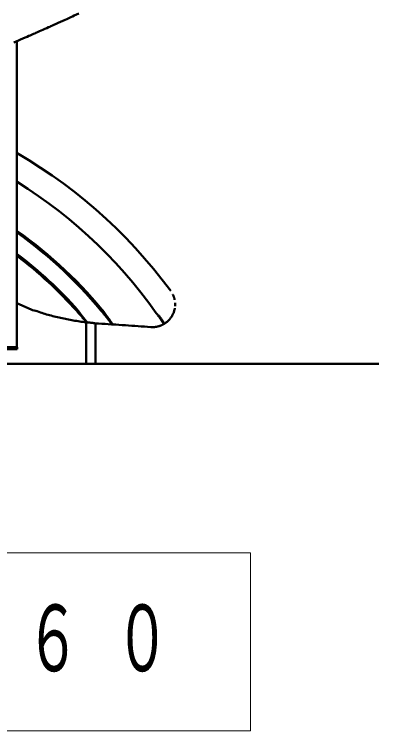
# Model space of a CAD drawing. Units: millimetres on the paper. Extents: x -385 to 0, y -594 to 267.
# Drawn here: x -66.52 to -48.49, y -138.93 to -103.47 of the extents above; entities that cross this region are included whole.
import ezdxf

# ---------------------------------------------------------------- set-up
doc = ezdxf.new("R2010")
doc.units = ezdxf.units.MM
doc.layers.add('LY_1', color=140, linetype='Continuous', lineweight=50)
doc.styles.add('ＭＳ ゴシック', font='')
doc.styles.get('ＭＳ ゴシック').set_extended_font_data('MS Gothic')

msp = doc.modelspace()

# ---------------------------------------------------------------- linework, layer by layer
at = {"layer": 'LY_1'}
for p, q in [((-66.399, -104.804), (-66.399, -119.942)), ((-62.962, -118.717), (-62.962, -120.775)), ((-62.509, -118.768), (-62.509, -120.775)), ((-68.585, -119.942), (-66.385, -119.942)), ((-68.585, -120.042), (-66.385, -120.042)), ((-66.399, -119.942), (-68.572, -119.942)), ((-66.385, -119.942), (-66.385, -120.042))]:
    msp.add_line(p, q, dxfattribs=at)
at = {"layer": 'LY_1', "color": 7}
msp.add_line((-48.495, -120.775), (-117.994, -120.775), dxfattribs=at)
at = {"layer": 'LY_1', "color": 7, "lineweight": 13}
for p, q in [((-54.844, -130.127), (-111.644, -130.127)), ((-54.844, -138.927), (-54.844, -130.127)), ((-111.644, -138.927), (-54.844, -138.927))]:
    msp.add_line(p, q, dxfattribs=at)
at = {"layer": 'LY_1'}
for points in [[(-63.336, -103.434), (-63.445, -103.484), (-63.555, -103.535), (-63.645, -103.576), (-63.726, -103.613), (-63.797, -103.645), (-63.86, -103.673), (-63.929, -103.705), (-64.01, -103.741), (-64.12, -103.791), (-64.236, -103.843), (-64.349, -103.893), (-64.459, -103.943), (-64.567, -103.991), (-64.639, -104.023), (-64.708, -104.054), (-64.773, -104.083), (-64.839, -104.113), (-64.92, -104.149), (-65.015, -104.191), (-65.11, -104.233), (-65.198, -104.273), (-65.28, -104.309), (-65.37, -104.349), (-65.45, -104.384), (-65.515, -104.413), (-65.568, -104.436), (-65.601, -104.451), (-65.635, -104.466), (-65.68, -104.486), (-65.736, -104.511), (-65.804, -104.541), (-65.883, -104.576), (-65.991, -104.624), (-66.102, -104.673), (-66.213, -104.722), (-66.323, -104.771), (-66.433, -104.819), (-66.549, -104.871)], [(-66.387, -110.341), (-65.798, -110.694), (-65.219, -111.062), (-64.651, -111.446), (-64.094, -111.844), (-63.549, -112.258), (-63.015, -112.686), (-62.493, -113.129), (-61.983, -113.586), (-61.486, -114.057), (-61.002, -114.541), (-60.532, -115.039), (-60.074, -115.55), (-59.63, -116.074), (-59.201, -116.611), (-58.785, -117.159)], [(-66.385, -111.766), (-65.849, -112.109), (-65.323, -112.465), (-64.807, -112.835), (-64.301, -113.219), (-63.806, -113.616), (-63.322, -114.025), (-62.849, -114.448), (-62.388, -114.883), (-61.938, -115.33), (-61.5, -115.789), (-61.074, -116.26), (-60.661, -116.743), (-60.26, -117.237), (-59.872, -117.743), (-59.498, -118.259)], [(-66.385, -114.196), (-66.074, -114.419), (-65.768, -114.648), (-65.465, -114.882), (-65.167, -115.121), (-64.873, -115.365), (-64.584, -115.615), (-64.299, -115.869), (-64.018, -116.129), (-63.742, -116.393), (-63.47, -116.663), (-63.204, -116.937), (-62.942, -117.216), (-62.685, -117.5), (-62.432, -117.788), (-62.185, -118.081)], [(-66.372, -114.287), (-66.067, -114.508), (-65.765, -114.735), (-65.467, -114.966), (-65.174, -115.202), (-64.885, -115.444), (-64.6, -115.69), (-64.319, -115.942), (-64.043, -116.198), (-63.771, -116.459), (-63.504, -116.725), (-63.241, -116.996), (-62.983, -117.271), (-62.729, -117.551), (-62.481, -117.835), (-62.237, -118.124)], [(-66.387, -115.341), (-66.181, -115.498), (-65.977, -115.658), (-65.776, -115.819), (-65.577, -115.982), (-65.381, -116.147), (-65.188, -116.315), (-64.997, -116.485), (-64.808, -116.657), (-64.621, -116.832), (-64.436, -117.009), (-64.253, -117.189), (-64.072, -117.372), (-63.893, -117.557), (-63.715, -117.745), (-63.539, -117.936)], [(-66.383, -115.429), (-66.183, -115.582), (-65.984, -115.739), (-65.788, -115.897), (-65.593, -116.058), (-65.4, -116.222), (-65.21, -116.388), (-65.021, -116.556), (-64.835, -116.726), (-64.65, -116.899), (-64.468, -117.074), (-64.288, -117.251), (-64.11, -117.43), (-63.934, -117.612), (-63.76, -117.795), (-63.588, -117.981)], [(-58.638, -117.428), (-58.638, -117.427), (-58.64, -117.423), (-58.642, -117.418), (-58.645, -117.411), (-58.649, -117.403), (-58.653, -117.394), (-58.657, -117.384), (-58.661, -117.375), (-58.665, -117.365), (-58.669, -117.356), (-58.672, -117.348), (-58.675, -117.341), (-58.677, -117.336), (-58.679, -117.333), (-58.679, -117.331)], [(-58.609, -117.517), (-58.609, -117.515), (-58.61, -117.512), (-58.612, -117.507), (-58.614, -117.501), (-58.616, -117.494), (-58.619, -117.485), (-58.622, -117.477), (-58.625, -117.468), (-58.628, -117.459), (-58.63, -117.451), (-58.633, -117.443), (-58.635, -117.437), (-58.637, -117.432), (-58.638, -117.429), (-58.638, -117.428)], [(-58.589, -117.599), (-58.589, -117.598), (-58.59, -117.595), (-58.591, -117.591), (-58.592, -117.585), (-58.594, -117.578), (-58.596, -117.57), (-58.598, -117.562), (-58.6, -117.554), (-58.602, -117.546), (-58.604, -117.538), (-58.605, -117.531), (-58.607, -117.525), (-58.608, -117.521), (-58.609, -117.518), (-58.609, -117.517)], [(-66.399, -117.772), (-65.695, -118.087), (-65.619, -118.114), (-65.541, -118.132), (-65.463, -118.148), (-65.386, -118.17), (-65.31, -118.196), (-65.235, -118.224), (-65.16, -118.252), (-65.084, -118.278), (-65.008, -118.3), (-64.93, -118.321), (-64.853, -118.341), (-64.775, -118.362), (-64.698, -118.382), (-64.621, -118.403), (-64.543, -118.423), (-64.466, -118.443), (-64.388, -118.462), (-64.31, -118.48), (-64.232, -118.498), (-64.153, -118.515), (-64.075, -118.531), (-63.997, -118.548), (-63.918, -118.564), (-63.84, -118.579), (-63.761, -118.594), (-63.682, -118.608), (-63.603, -118.622), (-63.524, -118.635), (-63.445, -118.648), (-63.366, -118.66), (-63.287, -118.671), (-63.208, -118.683), (-63.128, -118.693), (-63.049, -118.703), (-62.969, -118.713)], [(-63.588, -117.981), (-63.573, -117.998), (-63.557, -118.016), (-63.541, -118.033), (-63.526, -118.05), (-63.51, -118.067), (-63.495, -118.084), (-63.479, -118.102), (-63.464, -118.119), (-63.448, -118.136), (-63.433, -118.153), (-63.417, -118.171), (-63.402, -118.188), (-63.387, -118.205), (-63.371, -118.223), (-63.356, -118.24), (-63.341, -118.258), (-63.325, -118.275), (-63.31, -118.293), (-63.295, -118.31), (-63.279, -118.327), (-63.264, -118.345), (-63.249, -118.362), (-63.234, -118.38), (-63.219, -118.398), (-63.204, -118.415), (-63.188, -118.433), (-63.173, -118.45), (-63.158, -118.468), (-63.143, -118.486), (-63.128, -118.503), (-63.113, -118.521), (-63.098, -118.539), (-63.083, -118.556), (-63.068, -118.574), (-63.053, -118.592), (-63.038, -118.609), (-63.023, -118.627), (-63.008, -118.645), (-62.993, -118.663), (-62.979, -118.681)], [(-62.927, -118.708), (-62.941, -118.691), (-62.954, -118.674), (-62.967, -118.657), (-62.98, -118.641), (-62.993, -118.624), (-63.006, -118.607), (-63.019, -118.59), (-63.032, -118.573), (-63.046, -118.556), (-63.059, -118.539), (-63.072, -118.522), (-63.085, -118.505), (-63.098, -118.488), (-63.111, -118.471), (-63.124, -118.454), (-63.138, -118.438), (-63.151, -118.421), (-63.164, -118.404), (-63.177, -118.387), (-63.19, -118.37), (-63.204, -118.353), (-63.217, -118.337), (-63.23, -118.32), (-63.243, -118.303), (-63.257, -118.286), (-63.27, -118.269), (-63.283, -118.253), (-63.297, -118.236), (-63.31, -118.219), (-63.323, -118.202), (-63.337, -118.186), (-63.35, -118.169), (-63.363, -118.152), (-63.377, -118.135), (-63.39, -118.119), (-63.404, -118.102), (-63.417, -118.085), (-63.43, -118.069), (-63.444, -118.052), (-63.457, -118.035), (-63.471, -118.019), (-63.484, -118.002), (-63.498, -117.986), (-63.512, -117.969), (-63.525, -117.953), (-63.539, -117.936)], [(-59.092, -118.78), (-59.066, -118.762), (-59.04, -118.744), (-59.013, -118.727), (-58.987, -118.709), (-58.961, -118.69), (-58.937, -118.669), (-58.914, -118.647), (-58.892, -118.624), (-58.871, -118.601), (-58.85, -118.577), (-58.829, -118.552), (-58.809, -118.528), (-58.79, -118.503), (-58.771, -118.477), (-58.753, -118.451), (-58.736, -118.424), (-58.719, -118.397), (-58.704, -118.369), (-58.689, -118.341), (-58.675, -118.312), (-58.662, -118.283), (-58.649, -118.254), (-58.637, -118.225), (-58.625, -118.195), (-58.615, -118.165), (-58.606, -118.134), (-58.599, -118.103), (-58.593, -118.072), (-58.588, -118.041), (-58.581, -118.009)], [(-58.569, -117.917), (-58.569, -117.916), (-58.568, -117.913), (-58.568, -117.908), (-58.568, -117.902), (-58.568, -117.895), (-58.568, -117.887), (-58.567, -117.878), (-58.567, -117.87), (-58.567, -117.861), (-58.566, -117.853), (-58.566, -117.846), (-58.566, -117.84), (-58.566, -117.835), (-58.566, -117.832), (-58.566, -117.831)], [(-58.566, -117.831), (-58.566, -117.83), (-58.566, -117.827), (-58.566, -117.822), (-58.566, -117.816), (-58.566, -117.81), (-58.567, -117.802), (-58.567, -117.794), (-58.567, -117.786), (-58.567, -117.778), (-58.568, -117.77), (-58.568, -117.764), (-58.568, -117.758), (-58.568, -117.753), (-58.568, -117.75), (-58.568, -117.749)], [(-62.237, -118.124), (-62.222, -118.142), (-62.207, -118.159), (-62.193, -118.177), (-62.178, -118.195), (-62.163, -118.213), (-62.148, -118.231), (-62.134, -118.249), (-62.119, -118.267), (-62.104, -118.285), (-62.09, -118.303), (-62.075, -118.321), (-62.061, -118.339), (-62.046, -118.357), (-62.031, -118.375), (-62.017, -118.393), (-62.002, -118.411), (-61.988, -118.429), (-61.973, -118.448), (-61.959, -118.466), (-61.945, -118.484), (-61.93, -118.502), (-61.916, -118.52), (-61.901, -118.538), (-61.887, -118.557), (-61.873, -118.575), (-61.858, -118.593), (-61.844, -118.611), (-61.83, -118.63), (-61.816, -118.648), (-61.801, -118.666), (-61.787, -118.685), (-61.773, -118.703), (-61.759, -118.721), (-61.745, -118.74), (-61.73, -118.758), (-61.716, -118.776)], [(-61.66, -118.806), (-61.672, -118.789), (-61.685, -118.772), (-61.697, -118.755), (-61.71, -118.737), (-61.722, -118.72), (-61.734, -118.702), (-61.747, -118.685), (-61.759, -118.668), (-61.772, -118.65), (-61.784, -118.633), (-61.796, -118.616), (-61.809, -118.598), (-61.821, -118.581), (-61.833, -118.563), (-61.846, -118.546), (-61.858, -118.529), (-61.871, -118.511), (-61.883, -118.494), (-61.896, -118.477), (-61.908, -118.459), (-61.92, -118.442), (-61.933, -118.425), (-61.945, -118.408), (-61.958, -118.39), (-61.97, -118.373), (-61.983, -118.356), (-61.995, -118.338), (-62.008, -118.321), (-62.021, -118.304), (-62.033, -118.287), (-62.046, -118.269), (-62.058, -118.252), (-62.071, -118.235), (-62.084, -118.218), (-62.096, -118.201), (-62.109, -118.183), (-62.121, -118.166), (-62.134, -118.149), (-62.147, -118.132), (-62.16, -118.115), (-62.172, -118.098), (-62.185, -118.081)], [(-59.498, -118.259), (-59.484, -118.277), (-59.47, -118.296), (-59.456, -118.314), (-59.443, -118.333), (-59.429, -118.351), (-59.415, -118.369), (-59.401, -118.388), (-59.388, -118.407), (-59.374, -118.425), (-59.361, -118.444), (-59.347, -118.463), (-59.333, -118.481)], [(-59.371, -118.369), (-59.363, -118.38), (-59.356, -118.391), (-59.348, -118.403), (-59.34, -118.414), (-59.332, -118.425), (-59.324, -118.437), (-59.316, -118.448), (-59.308, -118.459), (-59.301, -118.471), (-59.293, -118.482), (-59.285, -118.493), (-59.277, -118.505), (-59.269, -118.516), (-59.262, -118.528), (-59.254, -118.539), (-59.246, -118.55), (-59.238, -118.562), (-59.231, -118.573), (-59.223, -118.585), (-59.215, -118.596), (-59.207, -118.607), (-59.2, -118.619), (-59.192, -118.63), (-59.184, -118.642), (-59.176, -118.653), (-59.169, -118.665), (-59.161, -118.676), (-59.153, -118.687), (-59.146, -118.699), (-59.138, -118.71), (-59.13, -118.722), (-59.123, -118.733), (-59.115, -118.745), (-59.107, -118.756), (-59.1, -118.768), (-59.092, -118.779)], [(-58.594, -118.075), (-58.595, -118.077), (-58.595, -118.08), (-58.596, -118.083), (-58.596, -118.085), (-58.597, -118.088), (-58.598, -118.09), (-58.598, -118.093), (-58.599, -118.096), (-58.599, -118.098), (-58.6, -118.101), (-58.601, -118.104), (-58.601, -118.106), (-58.602, -118.109), (-58.603, -118.111), (-58.603, -118.114)], [(-62.969, -118.713), (-62.966, -118.713), (-62.962, -118.714), (-62.958, -118.714), (-62.954, -118.714), (-62.951, -118.715), (-62.947, -118.715), (-62.943, -118.716), (-62.939, -118.716), (-62.936, -118.717), (-62.932, -118.717), (-62.928, -118.718), (-62.925, -118.718)], [(-62.925, -118.718), (-62.878, -118.723), (-62.831, -118.727), (-62.784, -118.731), (-62.737, -118.736), (-62.69, -118.74), (-62.643, -118.746), (-62.597, -118.753), (-62.55, -118.76), (-62.503, -118.766), (-62.457, -118.77), (-62.409, -118.771), (-62.362, -118.77)], [(-62.362, -118.77), (-62.199, -118.782), (-62.035, -118.793), (-61.871, -118.804), (-61.707, -118.816)], [(-61.716, -118.776), (-61.715, -118.778), (-61.714, -118.78), (-61.713, -118.782), (-61.711, -118.783), (-61.71, -118.785), (-61.709, -118.787), (-61.708, -118.788), (-61.706, -118.79), (-61.705, -118.792), (-61.704, -118.793), (-61.703, -118.795), (-61.701, -118.797), (-61.7, -118.799), (-61.699, -118.8), (-61.699, -118.802), (-61.698, -118.804)], [(-59.333, -118.481), (-59.326, -118.492), (-59.319, -118.502), (-59.312, -118.513), (-59.305, -118.523), (-59.298, -118.534), (-59.291, -118.545), (-59.284, -118.555), (-59.277, -118.566), (-59.27, -118.576), (-59.263, -118.587), (-59.256, -118.598), (-59.249, -118.608), (-59.242, -118.619), (-59.235, -118.63), (-59.228, -118.64), (-59.221, -118.651), (-59.214, -118.662), (-59.207, -118.672), (-59.201, -118.683), (-59.194, -118.694), (-59.187, -118.704), (-59.18, -118.715), (-59.173, -118.726), (-59.166, -118.737), (-59.16, -118.748), (-59.154, -118.759), (-59.147, -118.77), (-59.14, -118.78), (-59.133, -118.791), (-59.13, -118.803)], [(-59.13, -118.803), (-59.127, -118.801), (-59.124, -118.799), (-59.121, -118.798), (-59.118, -118.796), (-59.114, -118.794), (-59.111, -118.792), (-59.108, -118.79), (-59.105, -118.788), (-59.102, -118.786), (-59.099, -118.784), (-59.095, -118.782), (-59.092, -118.78)], [(-61.698, -118.804), (-61.698, -118.806), (-61.697, -118.808), (-61.697, -118.81), (-61.696, -118.811), (-61.696, -118.813), (-61.697, -118.815), (-61.698, -118.816), (-61.7, -118.816), (-61.702, -118.816), (-61.703, -118.816), (-61.705, -118.816), (-61.707, -118.816)], [(-61.707, -118.816), (-61.703, -118.816), (-61.699, -118.816), (-61.694, -118.817), (-61.69, -118.817), (-61.686, -118.817), (-61.682, -118.818), (-61.678, -118.818), (-61.674, -118.818), (-61.669, -118.819), (-61.665, -118.819), (-61.661, -118.819), (-61.657, -118.819)], [(-61.657, -118.819), (-61.5, -118.83), (-61.343, -118.841), (-61.186, -118.852), (-61.029, -118.863), (-60.872, -118.874), (-60.715, -118.885), (-60.558, -118.896), (-60.4, -118.907), (-60.243, -118.918), (-60.086, -118.929), (-59.929, -118.94), (-59.772, -118.951)], [(-59.772, -118.951), (-59.764, -118.952), (-59.755, -118.952), (-59.746, -118.953), (-59.738, -118.953), (-59.729, -118.953), (-59.721, -118.954), (-59.712, -118.954), (-59.704, -118.954), (-59.695, -118.954), (-59.686, -118.954), (-59.678, -118.954), (-59.669, -118.954), (-59.661, -118.954), (-59.652, -118.954), (-59.644, -118.953), (-59.635, -118.953), (-59.627, -118.952), (-59.618, -118.952), (-59.609, -118.951), (-59.601, -118.95), (-59.592, -118.95), (-59.584, -118.949), (-59.575, -118.948), (-59.567, -118.947), (-59.558, -118.946), (-59.55, -118.945), (-59.541, -118.944), (-59.533, -118.943), (-59.524, -118.942), (-59.516, -118.94), (-59.507, -118.939), (-59.499, -118.937), (-59.491, -118.936), (-59.482, -118.934), (-59.474, -118.933), (-59.465, -118.931), (-59.457, -118.929), (-59.449, -118.927), (-59.44, -118.925), (-59.432, -118.923), (-59.424, -118.921), (-59.415, -118.919), (-59.407, -118.917), (-59.399, -118.915), (-59.39, -118.913), (-59.382, -118.91), (-59.374, -118.908), (-59.366, -118.905), (-59.357, -118.903), (-59.349, -118.9), (-59.341, -118.898), (-59.333, -118.895), (-59.325, -118.892), (-59.317, -118.889), (-59.309, -118.887), (-59.301, -118.884), (-59.293, -118.881), (-59.285, -118.878), (-59.277, -118.874), (-59.269, -118.871), (-59.261, -118.868), (-59.253, -118.865), (-59.245, -118.861), (-59.237, -118.858), (-59.229, -118.854), (-59.222, -118.851), (-59.214, -118.847), (-59.206, -118.843), (-59.198, -118.84), (-59.191, -118.836), (-59.183, -118.832), (-59.176, -118.828), (-59.168, -118.824), (-59.16, -118.82), (-59.153, -118.816), (-59.145, -118.812), (-59.138, -118.808), (-59.13, -118.803)]]:
    msp.add_lwpolyline(points, dxfattribs=at)

# ---------------------------------------------------------------- texts
at = {"layer": 'LY_1', "color": 7, "insert": (-110.244, -134.527), "char_height": 3.299, "attachment_point": 4, "style": 'ＭＳ ゴシック'}
msp.add_mtext('\\T1.64;\\W0.6;Ｄ視立面図\u3000Ｓ＝１／６０', dxfattribs=at)

doc.saveas('drawing.dxf')
